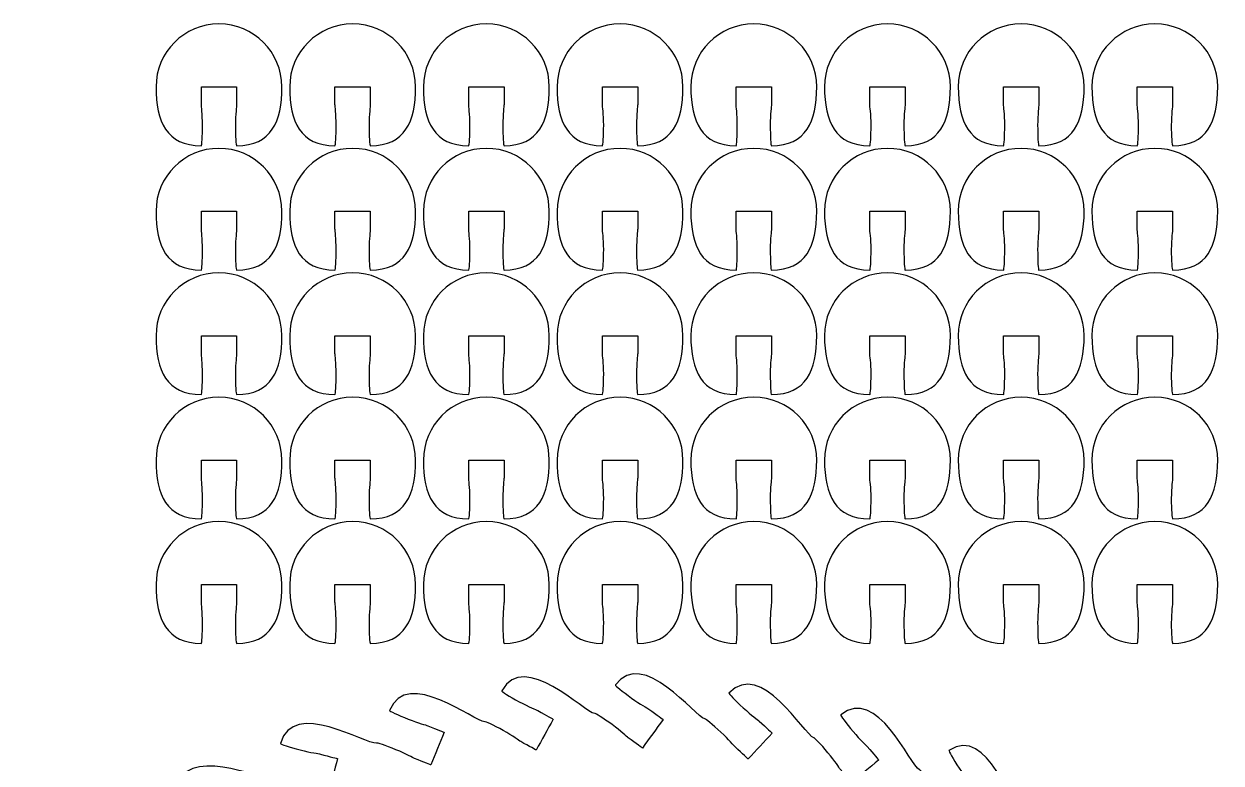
# Model space of a CAD drawing. Extents: x 0 to 500, y 0 to 390.
# Drawn here: x 188.5 to 290.2, y 255.9 to 318.7 of the extents above; entities that cross this region are included whole.
import ezdxf

# ---------------------------------------------------------------- set-up
doc = ezdxf.new("R2010")
doc.units = 0
doc.header["$MEASUREMENT"] = 0
doc.layers.add('DEFAULT', color=18, linetype='CONTINUOUS')

msp = doc.modelspace()

# ---------------------------------------------------------------- linework, layer by layer
at = {"layer": 'DEFAULT', "color": 1}
for points, knots in [([(210.42, 313.39), (210.42, 310.44), (209.52, 308.39), (206.57, 308.39), (206.51, 308.39), (206.47, 309.18), (206.47, 310.14), (206.47, 311.11), (206.57, 311.72), (206.57, 311.89), (206.57, 312.39), (206.57, 312.89), (206.57, 313.39), (205.57, 313.39), (204.57, 313.39), (203.57, 313.39), (203.57, 312.89), (203.57, 312.39), (203.57, 311.89), (203.57, 311.72), (203.67, 311.11), (203.67, 310.14), (203.67, 309.18), (203.62, 308.39), (203.57, 308.39), (200.61, 308.39), (199.72, 310.44), (199.72, 313.39), (199.72, 316.35), (202.11, 318.74), (205.07, 318.74), (208.02, 318.74), (210.42, 316.35), (210.42, 313.39)], [1, 1, 1, 1, 2, 2, 2, 3, 3, 3, 4, 4, 4, 8.25, 8.25, 8.25, 16.76, 16.76, 16.76, 21.01, 21.01, 21.01, 22.01, 22.01, 22.01, 23.01, 23.01, 23.01, 24.01, 24.01, 24.01, 25.01, 25.01, 25.01, 26.01, 26.01, 26.01, 26.01]), ([(221.78, 313.39), (221.78, 310.44), (220.89, 308.39), (217.93, 308.39), (217.88, 308.39), (217.83, 309.18), (217.83, 310.14), (217.83, 311.11), (217.93, 311.72), (217.93, 311.89), (217.93, 312.39), (217.93, 312.89), (217.93, 313.39), (216.93, 313.39), (215.93, 313.39), (214.93, 313.39), (214.93, 312.89), (214.93, 312.39), (214.93, 311.89), (214.93, 311.72), (215.03, 311.11), (215.03, 310.14), (215.03, 309.18), (214.99, 308.39), (214.93, 308.39), (211.98, 308.39), (211.08, 310.44), (211.08, 313.39), (211.08, 316.35), (213.48, 318.74), (216.44, 318.74), (219.39, 318.74), (221.78, 316.35), (221.78, 313.39)], [1, 1, 1, 1, 2, 2, 2, 3, 3, 3, 4, 4, 4, 8.25, 8.25, 8.25, 16.76, 16.76, 16.76, 21.01, 21.01, 21.01, 22.01, 22.01, 22.01, 23.01, 23.01, 23.01, 24.01, 24.01, 24.01, 25.01, 25.01, 25.01, 26.01, 26.01, 26.01, 26.01]), ([(233.15, 313.39), (233.15, 310.44), (232.25, 308.39), (229.3, 308.39), (229.24, 308.39), (229.2, 309.18), (229.2, 310.14), (229.2, 311.11), (229.3, 311.72), (229.3, 311.89), (229.3, 312.39), (229.3, 312.89), (229.3, 313.39), (228.3, 313.39), (227.3, 313.39), (226.3, 313.39), (226.3, 312.89), (226.3, 312.39), (226.3, 311.89), (226.3, 311.72), (226.4, 311.11), (226.4, 310.14), (226.4, 309.18), (226.35, 308.39), (226.3, 308.39), (223.34, 308.39), (222.45, 310.44), (222.45, 313.39), (222.45, 316.35), (224.84, 318.74), (227.8, 318.74), (230.75, 318.74), (233.15, 316.35), (233.15, 313.39)], [1, 1, 1, 1, 2, 2, 2, 3, 3, 3, 4, 4, 4, 8.25, 8.25, 8.25, 16.76, 16.76, 16.76, 21.01, 21.01, 21.01, 22.01, 22.01, 22.01, 23.01, 23.01, 23.01, 24.01, 24.01, 24.01, 25.01, 25.01, 25.01, 26.01, 26.01, 26.01, 26.01]), ([(244.51, 313.39), (244.51, 310.44), (243.62, 308.39), (240.66, 308.39), (240.61, 308.39), (240.56, 309.18), (240.56, 310.14), (240.56, 311.11), (240.66, 311.72), (240.66, 311.89), (240.66, 312.39), (240.66, 312.89), (240.66, 313.39), (239.66, 313.39), (238.66, 313.39), (237.66, 313.39), (237.66, 312.89), (237.66, 312.39), (237.66, 311.89), (237.66, 311.72), (237.77, 311.11), (237.77, 310.14), (237.77, 309.18), (237.72, 308.39), (237.66, 308.39), (234.71, 308.39), (233.81, 310.44), (233.81, 313.39), (233.81, 316.35), (236.21, 318.74), (239.17, 318.74), (242.12, 318.74), (244.51, 316.35), (244.51, 313.39)], [1, 1, 1, 1, 2, 2, 2, 3, 3, 3, 4, 4, 4, 8.25, 8.25, 8.25, 16.76, 16.76, 16.76, 21.01, 21.01, 21.01, 22.01, 22.01, 22.01, 23.01, 23.01, 23.01, 24.01, 24.01, 24.01, 25.01, 25.01, 25.01, 26.01, 26.01, 26.01, 26.01]), ([(255.88, 313.39), (255.88, 310.44), (254.98, 308.39), (252.03, 308.39), (251.97, 308.39), (251.93, 309.18), (251.93, 310.14), (251.93, 311.11), (252.03, 311.72), (252.03, 311.89), (252.03, 312.39), (252.03, 312.89), (252.03, 313.39), (251.03, 313.39), (250.03, 313.39), (249.03, 313.39), (249.03, 312.89), (249.03, 312.39), (249.03, 311.89), (249.03, 311.72), (249.13, 311.11), (249.13, 310.14), (249.13, 309.18), (249.08, 308.39), (249.03, 308.39), (246.08, 308.39), (245.18, 310.44), (245.18, 313.39), (245.18, 316.35), (247.57, 318.74), (250.53, 318.74), (253.48, 318.74), (255.88, 316.35), (255.88, 313.39)], [1, 1, 1, 1, 2, 2, 2, 3, 3, 3, 4, 4, 4, 8.25, 8.25, 8.25, 16.76, 16.76, 16.76, 21.01, 21.01, 21.01, 22.01, 22.01, 22.01, 23.01, 23.01, 23.01, 24.01, 24.01, 24.01, 25.01, 25.01, 25.01, 26.01, 26.01, 26.01, 26.01]), ([(267.24, 313.39), (267.24, 310.44), (266.35, 308.39), (263.4, 308.39), (263.34, 308.39), (263.29, 309.18), (263.29, 310.14), (263.29, 311.11), (263.4, 311.72), (263.4, 311.89), (263.4, 312.39), (263.4, 312.89), (263.4, 313.39), (262.39, 313.39), (261.39, 313.39), (260.39, 313.39), (260.39, 312.89), (260.39, 312.39), (260.39, 311.89), (260.39, 311.72), (260.5, 311.11), (260.5, 310.14), (260.5, 309.18), (260.45, 308.39), (260.39, 308.39), (257.44, 308.39), (256.54, 310.44), (256.54, 313.39), (256.54, 316.35), (258.94, 318.74), (261.9, 318.74), (264.85, 318.74), (267.24, 316.35), (267.24, 313.39)], [1, 1, 1, 1, 2, 2, 2, 3, 3, 3, 4, 4, 4, 8.25, 8.25, 8.25, 16.76, 16.76, 16.76, 21.01, 21.01, 21.01, 22.01, 22.01, 22.01, 23.01, 23.01, 23.01, 24.01, 24.01, 24.01, 25.01, 25.01, 25.01, 26.01, 26.01, 26.01, 26.01]), ([(278.61, 313.39), (278.61, 310.44), (277.71, 308.39), (274.76, 308.39), (274.7, 308.39), (274.66, 309.18), (274.66, 310.14), (274.66, 311.11), (274.76, 311.72), (274.76, 311.89), (274.76, 312.39), (274.76, 312.89), (274.76, 313.39), (273.76, 313.39), (272.76, 313.39), (271.76, 313.39), (271.76, 312.89), (271.76, 312.39), (271.76, 311.89), (271.76, 311.72), (271.86, 311.11), (271.86, 310.14), (271.86, 309.18), (271.81, 308.39), (271.76, 308.39), (268.81, 308.39), (267.91, 310.44), (267.91, 313.39), (267.91, 316.35), (270.3, 318.74), (273.26, 318.74), (276.21, 318.74), (278.61, 316.35), (278.61, 313.39)], [1, 1, 1, 1, 2, 2, 2, 3, 3, 3, 4, 4, 4, 8.25, 8.25, 8.25, 16.76, 16.76, 16.76, 21.01, 21.01, 21.01, 22.01, 22.01, 22.01, 23.01, 23.01, 23.01, 24.01, 24.01, 24.01, 25.01, 25.01, 25.01, 26.01, 26.01, 26.01, 26.01]), ([(289.97, 313.39), (289.97, 310.44), (289.08, 308.39), (286.13, 308.39), (286.07, 308.39), (286.02, 309.18), (286.02, 310.14), (286.02, 311.11), (286.13, 311.72), (286.13, 311.89), (286.13, 312.39), (286.13, 312.89), (286.13, 313.39), (285.12, 313.39), (284.12, 313.39), (283.12, 313.39), (283.12, 312.89), (283.12, 312.39), (283.12, 311.89), (283.12, 311.72), (283.23, 311.11), (283.23, 310.14), (283.23, 309.18), (283.18, 308.39), (283.12, 308.39), (280.17, 308.39), (279.27, 310.44), (279.27, 313.39), (279.27, 316.35), (281.67, 318.74), (284.63, 318.74), (287.58, 318.74), (289.97, 316.35), (289.97, 313.39)], [1, 1, 1, 1, 2, 2, 2, 3, 3, 3, 4, 4, 4, 8.25, 8.25, 8.25, 16.76, 16.76, 16.76, 21.01, 21.01, 21.01, 22.01, 22.01, 22.01, 23.01, 23.01, 23.01, 24.01, 24.01, 24.01, 25.01, 25.01, 25.01, 26.01, 26.01, 26.01, 26.01]), ([(210.42, 302.81), (210.42, 299.86), (209.52, 297.81), (206.57, 297.81), (206.51, 297.81), (206.47, 298.6), (206.47, 299.56), (206.47, 300.53), (206.57, 301.14), (206.57, 301.31), (206.57, 301.81), (206.57, 302.31), (206.57, 302.81), (205.57, 302.81), (204.57, 302.81), (203.57, 302.81), (203.57, 302.31), (203.57, 301.81), (203.57, 301.31), (203.57, 301.14), (203.67, 300.53), (203.67, 299.56), (203.67, 298.6), (203.62, 297.81), (203.57, 297.81), (200.61, 297.81), (199.72, 299.86), (199.72, 302.81), (199.72, 305.77), (202.11, 308.16), (205.07, 308.16), (208.02, 308.16), (210.42, 305.77), (210.42, 302.81)], [1, 1, 1, 1, 2, 2, 2, 3, 3, 3, 4, 4, 4, 8.25, 8.25, 8.25, 16.76, 16.76, 16.76, 21.01, 21.01, 21.01, 22.01, 22.01, 22.01, 23.01, 23.01, 23.01, 24.01, 24.01, 24.01, 25.01, 25.01, 25.01, 26.01, 26.01, 26.01, 26.01]), ([(221.78, 302.81), (221.78, 299.86), (220.89, 297.81), (217.93, 297.81), (217.88, 297.81), (217.83, 298.6), (217.83, 299.56), (217.83, 300.53), (217.93, 301.14), (217.93, 301.31), (217.93, 301.81), (217.93, 302.31), (217.93, 302.81), (216.93, 302.81), (215.93, 302.81), (214.93, 302.81), (214.93, 302.31), (214.93, 301.81), (214.93, 301.31), (214.93, 301.14), (215.03, 300.53), (215.03, 299.56), (215.03, 298.6), (214.99, 297.81), (214.93, 297.81), (211.98, 297.81), (211.08, 299.86), (211.08, 302.81), (211.08, 305.77), (213.48, 308.16), (216.44, 308.16), (219.39, 308.16), (221.78, 305.77), (221.78, 302.81)], [1, 1, 1, 1, 2, 2, 2, 3, 3, 3, 4, 4, 4, 8.25, 8.25, 8.25, 16.76, 16.76, 16.76, 21.01, 21.01, 21.01, 22.01, 22.01, 22.01, 23.01, 23.01, 23.01, 24.01, 24.01, 24.01, 25.01, 25.01, 25.01, 26.01, 26.01, 26.01, 26.01]), ([(233.15, 302.81), (233.15, 299.86), (232.25, 297.81), (229.3, 297.81), (229.24, 297.81), (229.2, 298.6), (229.2, 299.56), (229.2, 300.53), (229.3, 301.14), (229.3, 301.31), (229.3, 301.81), (229.3, 302.31), (229.3, 302.81), (228.3, 302.81), (227.3, 302.81), (226.3, 302.81), (226.3, 302.31), (226.3, 301.81), (226.3, 301.31), (226.3, 301.14), (226.4, 300.53), (226.4, 299.56), (226.4, 298.6), (226.35, 297.81), (226.3, 297.81), (223.34, 297.81), (222.45, 299.86), (222.45, 302.81), (222.45, 305.77), (224.84, 308.16), (227.8, 308.16), (230.75, 308.16), (233.15, 305.77), (233.15, 302.81)], [1, 1, 1, 1, 2, 2, 2, 3, 3, 3, 4, 4, 4, 8.25, 8.25, 8.25, 16.76, 16.76, 16.76, 21.01, 21.01, 21.01, 22.01, 22.01, 22.01, 23.01, 23.01, 23.01, 24.01, 24.01, 24.01, 25.01, 25.01, 25.01, 26.01, 26.01, 26.01, 26.01]), ([(244.51, 302.81), (244.51, 299.86), (243.62, 297.81), (240.66, 297.81), (240.61, 297.81), (240.56, 298.6), (240.56, 299.56), (240.56, 300.53), (240.66, 301.14), (240.66, 301.31), (240.66, 301.81), (240.66, 302.31), (240.66, 302.81), (239.66, 302.81), (238.66, 302.81), (237.66, 302.81), (237.66, 302.31), (237.66, 301.81), (237.66, 301.31), (237.66, 301.14), (237.77, 300.53), (237.77, 299.56), (237.77, 298.6), (237.72, 297.81), (237.66, 297.81), (234.71, 297.81), (233.81, 299.86), (233.81, 302.81), (233.81, 305.77), (236.21, 308.16), (239.17, 308.16), (242.12, 308.16), (244.51, 305.77), (244.51, 302.81)], [1, 1, 1, 1, 2, 2, 2, 3, 3, 3, 4, 4, 4, 8.25, 8.25, 8.25, 16.76, 16.76, 16.76, 21.01, 21.01, 21.01, 22.01, 22.01, 22.01, 23.01, 23.01, 23.01, 24.01, 24.01, 24.01, 25.01, 25.01, 25.01, 26.01, 26.01, 26.01, 26.01]), ([(255.88, 302.81), (255.88, 299.86), (254.98, 297.81), (252.03, 297.81), (251.97, 297.81), (251.93, 298.6), (251.93, 299.56), (251.93, 300.53), (252.03, 301.14), (252.03, 301.31), (252.03, 301.81), (252.03, 302.31), (252.03, 302.81), (251.03, 302.81), (250.03, 302.81), (249.03, 302.81), (249.03, 302.31), (249.03, 301.81), (249.03, 301.31), (249.03, 301.14), (249.13, 300.53), (249.13, 299.56), (249.13, 298.6), (249.08, 297.81), (249.03, 297.81), (246.08, 297.81), (245.18, 299.86), (245.18, 302.81), (245.18, 305.77), (247.57, 308.16), (250.53, 308.16), (253.48, 308.16), (255.88, 305.77), (255.88, 302.81)], [1, 1, 1, 1, 2, 2, 2, 3, 3, 3, 4, 4, 4, 8.25, 8.25, 8.25, 16.76, 16.76, 16.76, 21.01, 21.01, 21.01, 22.01, 22.01, 22.01, 23.01, 23.01, 23.01, 24.01, 24.01, 24.01, 25.01, 25.01, 25.01, 26.01, 26.01, 26.01, 26.01]), ([(267.24, 302.81), (267.24, 299.86), (266.35, 297.81), (263.4, 297.81), (263.34, 297.81), (263.29, 298.6), (263.29, 299.56), (263.29, 300.53), (263.4, 301.14), (263.4, 301.31), (263.4, 301.81), (263.4, 302.31), (263.4, 302.81), (262.39, 302.81), (261.39, 302.81), (260.39, 302.81), (260.39, 302.31), (260.39, 301.81), (260.39, 301.31), (260.39, 301.14), (260.5, 300.53), (260.5, 299.56), (260.5, 298.6), (260.45, 297.81), (260.39, 297.81), (257.44, 297.81), (256.54, 299.86), (256.54, 302.81), (256.54, 305.77), (258.94, 308.16), (261.9, 308.16), (264.85, 308.16), (267.24, 305.77), (267.24, 302.81)], [1, 1, 1, 1, 2, 2, 2, 3, 3, 3, 4, 4, 4, 8.25, 8.25, 8.25, 16.76, 16.76, 16.76, 21.01, 21.01, 21.01, 22.01, 22.01, 22.01, 23.01, 23.01, 23.01, 24.01, 24.01, 24.01, 25.01, 25.01, 25.01, 26.01, 26.01, 26.01, 26.01]), ([(278.61, 302.81), (278.61, 299.86), (277.71, 297.81), (274.76, 297.81), (274.7, 297.81), (274.66, 298.6), (274.66, 299.56), (274.66, 300.53), (274.76, 301.14), (274.76, 301.31), (274.76, 301.81), (274.76, 302.31), (274.76, 302.81), (273.76, 302.81), (272.76, 302.81), (271.76, 302.81), (271.76, 302.31), (271.76, 301.81), (271.76, 301.31), (271.76, 301.14), (271.86, 300.53), (271.86, 299.56), (271.86, 298.6), (271.81, 297.81), (271.76, 297.81), (268.81, 297.81), (267.91, 299.86), (267.91, 302.81), (267.91, 305.77), (270.3, 308.16), (273.26, 308.16), (276.21, 308.16), (278.61, 305.77), (278.61, 302.81)], [1, 1, 1, 1, 2, 2, 2, 3, 3, 3, 4, 4, 4, 8.25, 8.25, 8.25, 16.76, 16.76, 16.76, 21.01, 21.01, 21.01, 22.01, 22.01, 22.01, 23.01, 23.01, 23.01, 24.01, 24.01, 24.01, 25.01, 25.01, 25.01, 26.01, 26.01, 26.01, 26.01]), ([(289.97, 302.81), (289.97, 299.86), (289.08, 297.81), (286.13, 297.81), (286.07, 297.81), (286.02, 298.6), (286.02, 299.56), (286.02, 300.53), (286.13, 301.14), (286.13, 301.31), (286.13, 301.81), (286.13, 302.31), (286.13, 302.81), (285.12, 302.81), (284.12, 302.81), (283.12, 302.81), (283.12, 302.31), (283.12, 301.81), (283.12, 301.31), (283.12, 301.14), (283.23, 300.53), (283.23, 299.56), (283.23, 298.6), (283.18, 297.81), (283.12, 297.81), (280.17, 297.81), (279.27, 299.86), (279.27, 302.81), (279.27, 305.77), (281.67, 308.16), (284.63, 308.16), (287.58, 308.16), (289.97, 305.77), (289.97, 302.81)], [1, 1, 1, 1, 2, 2, 2, 3, 3, 3, 4, 4, 4, 8.25, 8.25, 8.25, 16.76, 16.76, 16.76, 21.01, 21.01, 21.01, 22.01, 22.01, 22.01, 23.01, 23.01, 23.01, 24.01, 24.01, 24.01, 25.01, 25.01, 25.01, 26.01, 26.01, 26.01, 26.01]), ([(210.42, 292.23), (210.42, 289.28), (209.52, 287.23), (206.57, 287.23), (206.51, 287.23), (206.47, 288.02), (206.47, 288.98), (206.47, 289.95), (206.57, 290.56), (206.57, 290.73), (206.57, 291.23), (206.57, 291.73), (206.57, 292.23), (205.57, 292.23), (204.57, 292.23), (203.57, 292.23), (203.57, 291.73), (203.57, 291.23), (203.57, 290.73), (203.57, 290.56), (203.67, 289.95), (203.67, 288.98), (203.67, 288.02), (203.62, 287.23), (203.57, 287.23), (200.61, 287.23), (199.72, 289.28), (199.72, 292.23), (199.72, 295.19), (202.11, 297.58), (205.07, 297.58), (208.02, 297.58), (210.42, 295.19), (210.42, 292.23)], [1, 1, 1, 1, 2, 2, 2, 3, 3, 3, 4, 4, 4, 8.25, 8.25, 8.25, 16.76, 16.76, 16.76, 21.01, 21.01, 21.01, 22.01, 22.01, 22.01, 23.01, 23.01, 23.01, 24.01, 24.01, 24.01, 25.01, 25.01, 25.01, 26.01, 26.01, 26.01, 26.01]), ([(221.78, 292.23), (221.78, 289.28), (220.89, 287.23), (217.93, 287.23), (217.88, 287.23), (217.83, 288.02), (217.83, 288.98), (217.83, 289.95), (217.93, 290.56), (217.93, 290.73), (217.93, 291.23), (217.93, 291.73), (217.93, 292.23), (216.93, 292.23), (215.93, 292.23), (214.93, 292.23), (214.93, 291.73), (214.93, 291.23), (214.93, 290.73), (214.93, 290.56), (215.03, 289.95), (215.03, 288.98), (215.03, 288.02), (214.99, 287.23), (214.93, 287.23), (211.98, 287.23), (211.08, 289.28), (211.08, 292.23), (211.08, 295.19), (213.48, 297.58), (216.44, 297.58), (219.39, 297.58), (221.78, 295.19), (221.78, 292.23)], [1, 1, 1, 1, 2, 2, 2, 3, 3, 3, 4, 4, 4, 8.25, 8.25, 8.25, 16.76, 16.76, 16.76, 21.01, 21.01, 21.01, 22.01, 22.01, 22.01, 23.01, 23.01, 23.01, 24.01, 24.01, 24.01, 25.01, 25.01, 25.01, 26.01, 26.01, 26.01, 26.01]), ([(233.15, 292.23), (233.15, 289.28), (232.25, 287.23), (229.3, 287.23), (229.24, 287.23), (229.2, 288.02), (229.2, 288.98), (229.2, 289.95), (229.3, 290.56), (229.3, 290.73), (229.3, 291.23), (229.3, 291.73), (229.3, 292.23), (228.3, 292.23), (227.3, 292.23), (226.3, 292.23), (226.3, 291.73), (226.3, 291.23), (226.3, 290.73), (226.3, 290.56), (226.4, 289.95), (226.4, 288.98), (226.4, 288.02), (226.35, 287.23), (226.3, 287.23), (223.34, 287.23), (222.45, 289.28), (222.45, 292.23), (222.45, 295.19), (224.84, 297.58), (227.8, 297.58), (230.75, 297.58), (233.15, 295.19), (233.15, 292.23)], [1, 1, 1, 1, 2, 2, 2, 3, 3, 3, 4, 4, 4, 8.25, 8.25, 8.25, 16.76, 16.76, 16.76, 21.01, 21.01, 21.01, 22.01, 22.01, 22.01, 23.01, 23.01, 23.01, 24.01, 24.01, 24.01, 25.01, 25.01, 25.01, 26.01, 26.01, 26.01, 26.01]), ([(244.51, 292.23), (244.51, 289.28), (243.62, 287.23), (240.66, 287.23), (240.61, 287.23), (240.56, 288.02), (240.56, 288.98), (240.56, 289.95), (240.66, 290.56), (240.66, 290.73), (240.66, 291.23), (240.66, 291.73), (240.66, 292.23), (239.66, 292.23), (238.66, 292.23), (237.66, 292.23), (237.66, 291.73), (237.66, 291.23), (237.66, 290.73), (237.66, 290.56), (237.77, 289.95), (237.77, 288.98), (237.77, 288.02), (237.72, 287.23), (237.66, 287.23), (234.71, 287.23), (233.81, 289.28), (233.81, 292.23), (233.81, 295.19), (236.21, 297.58), (239.17, 297.58), (242.12, 297.58), (244.51, 295.19), (244.51, 292.23)], [1, 1, 1, 1, 2, 2, 2, 3, 3, 3, 4, 4, 4, 8.25, 8.25, 8.25, 16.76, 16.76, 16.76, 21.01, 21.01, 21.01, 22.01, 22.01, 22.01, 23.01, 23.01, 23.01, 24.01, 24.01, 24.01, 25.01, 25.01, 25.01, 26.01, 26.01, 26.01, 26.01]), ([(255.88, 292.23), (255.88, 289.28), (254.98, 287.23), (252.03, 287.23), (251.97, 287.23), (251.93, 288.02), (251.93, 288.98), (251.93, 289.95), (252.03, 290.56), (252.03, 290.73), (252.03, 291.23), (252.03, 291.73), (252.03, 292.23), (251.03, 292.23), (250.03, 292.23), (249.03, 292.23), (249.03, 291.73), (249.03, 291.23), (249.03, 290.73), (249.03, 290.56), (249.13, 289.95), (249.13, 288.98), (249.13, 288.02), (249.08, 287.23), (249.03, 287.23), (246.08, 287.23), (245.18, 289.28), (245.18, 292.23), (245.18, 295.19), (247.57, 297.58), (250.53, 297.58), (253.48, 297.58), (255.88, 295.19), (255.88, 292.23)], [1, 1, 1, 1, 2, 2, 2, 3, 3, 3, 4, 4, 4, 8.25, 8.25, 8.25, 16.76, 16.76, 16.76, 21.01, 21.01, 21.01, 22.01, 22.01, 22.01, 23.01, 23.01, 23.01, 24.01, 24.01, 24.01, 25.01, 25.01, 25.01, 26.01, 26.01, 26.01, 26.01]), ([(267.24, 292.23), (267.24, 289.28), (266.35, 287.23), (263.4, 287.23), (263.34, 287.23), (263.29, 288.02), (263.29, 288.98), (263.29, 289.95), (263.4, 290.56), (263.4, 290.73), (263.4, 291.23), (263.4, 291.73), (263.4, 292.23), (262.39, 292.23), (261.39, 292.23), (260.39, 292.23), (260.39, 291.73), (260.39, 291.23), (260.39, 290.73), (260.39, 290.56), (260.5, 289.95), (260.5, 288.98), (260.5, 288.02), (260.45, 287.23), (260.39, 287.23), (257.44, 287.23), (256.54, 289.28), (256.54, 292.23), (256.54, 295.19), (258.94, 297.58), (261.9, 297.58), (264.85, 297.58), (267.24, 295.19), (267.24, 292.23)], [1, 1, 1, 1, 2, 2, 2, 3, 3, 3, 4, 4, 4, 8.25, 8.25, 8.25, 16.76, 16.76, 16.76, 21.01, 21.01, 21.01, 22.01, 22.01, 22.01, 23.01, 23.01, 23.01, 24.01, 24.01, 24.01, 25.01, 25.01, 25.01, 26.01, 26.01, 26.01, 26.01]), ([(278.61, 292.23), (278.61, 289.28), (277.71, 287.23), (274.76, 287.23), (274.7, 287.23), (274.66, 288.02), (274.66, 288.98), (274.66, 289.95), (274.76, 290.56), (274.76, 290.73), (274.76, 291.23), (274.76, 291.73), (274.76, 292.23), (273.76, 292.23), (272.76, 292.23), (271.76, 292.23), (271.76, 291.73), (271.76, 291.23), (271.76, 290.73), (271.76, 290.56), (271.86, 289.95), (271.86, 288.98), (271.86, 288.02), (271.81, 287.23), (271.76, 287.23), (268.81, 287.23), (267.91, 289.28), (267.91, 292.23), (267.91, 295.19), (270.3, 297.58), (273.26, 297.58), (276.21, 297.58), (278.61, 295.19), (278.61, 292.23)], [1, 1, 1, 1, 2, 2, 2, 3, 3, 3, 4, 4, 4, 8.25, 8.25, 8.25, 16.76, 16.76, 16.76, 21.01, 21.01, 21.01, 22.01, 22.01, 22.01, 23.01, 23.01, 23.01, 24.01, 24.01, 24.01, 25.01, 25.01, 25.01, 26.01, 26.01, 26.01, 26.01]), ([(289.97, 292.23), (289.97, 289.28), (289.08, 287.23), (286.13, 287.23), (286.07, 287.23), (286.02, 288.02), (286.02, 288.98), (286.02, 289.95), (286.13, 290.56), (286.13, 290.73), (286.13, 291.23), (286.13, 291.73), (286.13, 292.23), (285.12, 292.23), (284.12, 292.23), (283.12, 292.23), (283.12, 291.73), (283.12, 291.23), (283.12, 290.73), (283.12, 290.56), (283.23, 289.95), (283.23, 288.98), (283.23, 288.02), (283.18, 287.23), (283.12, 287.23), (280.17, 287.23), (279.27, 289.28), (279.27, 292.23), (279.27, 295.19), (281.67, 297.58), (284.63, 297.58), (287.58, 297.58), (289.97, 295.19), (289.97, 292.23)], [1, 1, 1, 1, 2, 2, 2, 3, 3, 3, 4, 4, 4, 8.25, 8.25, 8.25, 16.76, 16.76, 16.76, 21.01, 21.01, 21.01, 22.01, 22.01, 22.01, 23.01, 23.01, 23.01, 24.01, 24.01, 24.01, 25.01, 25.01, 25.01, 26.01, 26.01, 26.01, 26.01]), ([(210.42, 281.65), (210.42, 278.7), (209.52, 276.65), (206.57, 276.65), (206.51, 276.65), (206.47, 277.43), (206.47, 278.4), (206.47, 279.37), (206.57, 279.98), (206.57, 280.15), (206.57, 280.65), (206.57, 281.15), (206.57, 281.65), (205.57, 281.65), (204.57, 281.65), (203.57, 281.65), (203.57, 281.15), (203.57, 280.65), (203.57, 280.15), (203.57, 279.98), (203.67, 279.37), (203.67, 278.4), (203.67, 277.43), (203.62, 276.65), (203.57, 276.65), (200.61, 276.65), (199.72, 278.7), (199.72, 281.65), (199.72, 284.61), (202.11, 287), (205.07, 287), (208.02, 287), (210.42, 284.61), (210.42, 281.65)], [1, 1, 1, 1, 2, 2, 2, 3, 3, 3, 4, 4, 4, 8.25, 8.25, 8.25, 16.76, 16.76, 16.76, 21.01, 21.01, 21.01, 22.01, 22.01, 22.01, 23.01, 23.01, 23.01, 24.01, 24.01, 24.01, 25.01, 25.01, 25.01, 26.01, 26.01, 26.01, 26.01]), ([(221.78, 281.65), (221.78, 278.7), (220.89, 276.65), (217.93, 276.65), (217.88, 276.65), (217.83, 277.43), (217.83, 278.4), (217.83, 279.37), (217.93, 279.98), (217.93, 280.15), (217.93, 280.65), (217.93, 281.15), (217.93, 281.65), (216.93, 281.65), (215.93, 281.65), (214.93, 281.65), (214.93, 281.15), (214.93, 280.65), (214.93, 280.15), (214.93, 279.98), (215.03, 279.37), (215.03, 278.4), (215.03, 277.43), (214.99, 276.65), (214.93, 276.65), (211.98, 276.65), (211.08, 278.7), (211.08, 281.65), (211.08, 284.61), (213.48, 287), (216.44, 287), (219.39, 287), (221.78, 284.61), (221.78, 281.65)], [1, 1, 1, 1, 2, 2, 2, 3, 3, 3, 4, 4, 4, 8.25, 8.25, 8.25, 16.76, 16.76, 16.76, 21.01, 21.01, 21.01, 22.01, 22.01, 22.01, 23.01, 23.01, 23.01, 24.01, 24.01, 24.01, 25.01, 25.01, 25.01, 26.01, 26.01, 26.01, 26.01]), ([(233.15, 281.65), (233.15, 278.7), (232.25, 276.65), (229.3, 276.65), (229.24, 276.65), (229.2, 277.43), (229.2, 278.4), (229.2, 279.37), (229.3, 279.98), (229.3, 280.15), (229.3, 280.65), (229.3, 281.15), (229.3, 281.65), (228.3, 281.65), (227.3, 281.65), (226.3, 281.65), (226.3, 281.15), (226.3, 280.65), (226.3, 280.15), (226.3, 279.98), (226.4, 279.37), (226.4, 278.4), (226.4, 277.43), (226.35, 276.65), (226.3, 276.65), (223.34, 276.65), (222.45, 278.7), (222.45, 281.65), (222.45, 284.61), (224.84, 287), (227.8, 287), (230.75, 287), (233.15, 284.61), (233.15, 281.65)], [1, 1, 1, 1, 2, 2, 2, 3, 3, 3, 4, 4, 4, 8.25, 8.25, 8.25, 16.76, 16.76, 16.76, 21.01, 21.01, 21.01, 22.01, 22.01, 22.01, 23.01, 23.01, 23.01, 24.01, 24.01, 24.01, 25.01, 25.01, 25.01, 26.01, 26.01, 26.01, 26.01]), ([(244.51, 281.65), (244.51, 278.7), (243.62, 276.65), (240.66, 276.65), (240.61, 276.65), (240.56, 277.43), (240.56, 278.4), (240.56, 279.37), (240.66, 279.98), (240.66, 280.15), (240.66, 280.65), (240.66, 281.15), (240.66, 281.65), (239.66, 281.65), (238.66, 281.65), (237.66, 281.65), (237.66, 281.15), (237.66, 280.65), (237.66, 280.15), (237.66, 279.98), (237.77, 279.37), (237.77, 278.4), (237.77, 277.43), (237.72, 276.65), (237.66, 276.65), (234.71, 276.65), (233.81, 278.7), (233.81, 281.65), (233.81, 284.61), (236.21, 287), (239.17, 287), (242.12, 287), (244.51, 284.61), (244.51, 281.65)], [1, 1, 1, 1, 2, 2, 2, 3, 3, 3, 4, 4, 4, 8.25, 8.25, 8.25, 16.76, 16.76, 16.76, 21.01, 21.01, 21.01, 22.01, 22.01, 22.01, 23.01, 23.01, 23.01, 24.01, 24.01, 24.01, 25.01, 25.01, 25.01, 26.01, 26.01, 26.01, 26.01]), ([(255.88, 281.65), (255.88, 278.7), (254.98, 276.65), (252.03, 276.65), (251.97, 276.65), (251.93, 277.43), (251.93, 278.4), (251.93, 279.37), (252.03, 279.98), (252.03, 280.15), (252.03, 280.65), (252.03, 281.15), (252.03, 281.65), (251.03, 281.65), (250.03, 281.65), (249.03, 281.65), (249.03, 281.15), (249.03, 280.65), (249.03, 280.15), (249.03, 279.98), (249.13, 279.37), (249.13, 278.4), (249.13, 277.43), (249.08, 276.65), (249.03, 276.65), (246.08, 276.65), (245.18, 278.7), (245.18, 281.65), (245.18, 284.61), (247.57, 287), (250.53, 287), (253.48, 287), (255.88, 284.61), (255.88, 281.65)], [1, 1, 1, 1, 2, 2, 2, 3, 3, 3, 4, 4, 4, 8.25, 8.25, 8.25, 16.76, 16.76, 16.76, 21.01, 21.01, 21.01, 22.01, 22.01, 22.01, 23.01, 23.01, 23.01, 24.01, 24.01, 24.01, 25.01, 25.01, 25.01, 26.01, 26.01, 26.01, 26.01]), ([(267.24, 281.65), (267.24, 278.7), (266.35, 276.65), (263.4, 276.65), (263.34, 276.65), (263.29, 277.43), (263.29, 278.4), (263.29, 279.37), (263.4, 279.98), (263.4, 280.15), (263.4, 280.65), (263.4, 281.15), (263.4, 281.65), (262.39, 281.65), (261.39, 281.65), (260.39, 281.65), (260.39, 281.15), (260.39, 280.65), (260.39, 280.15), (260.39, 279.98), (260.5, 279.37), (260.5, 278.4), (260.5, 277.43), (260.45, 276.65), (260.39, 276.65), (257.44, 276.65), (256.54, 278.7), (256.54, 281.65), (256.54, 284.61), (258.94, 287), (261.9, 287), (264.85, 287), (267.24, 284.61), (267.24, 281.65)], [1, 1, 1, 1, 2, 2, 2, 3, 3, 3, 4, 4, 4, 8.25, 8.25, 8.25, 16.76, 16.76, 16.76, 21.01, 21.01, 21.01, 22.01, 22.01, 22.01, 23.01, 23.01, 23.01, 24.01, 24.01, 24.01, 25.01, 25.01, 25.01, 26.01, 26.01, 26.01, 26.01]), ([(278.61, 281.65), (278.61, 278.7), (277.71, 276.65), (274.76, 276.65), (274.7, 276.65), (274.66, 277.43), (274.66, 278.4), (274.66, 279.37), (274.76, 279.98), (274.76, 280.15), (274.76, 280.65), (274.76, 281.15), (274.76, 281.65), (273.76, 281.65), (272.76, 281.65), (271.76, 281.65), (271.76, 281.15), (271.76, 280.65), (271.76, 280.15), (271.76, 279.98), (271.86, 279.37), (271.86, 278.4), (271.86, 277.43), (271.81, 276.65), (271.76, 276.65), (268.81, 276.65), (267.91, 278.7), (267.91, 281.65), (267.91, 284.61), (270.3, 287), (273.26, 287), (276.21, 287), (278.61, 284.61), (278.61, 281.65)], [1, 1, 1, 1, 2, 2, 2, 3, 3, 3, 4, 4, 4, 8.25, 8.25, 8.25, 16.76, 16.76, 16.76, 21.01, 21.01, 21.01, 22.01, 22.01, 22.01, 23.01, 23.01, 23.01, 24.01, 24.01, 24.01, 25.01, 25.01, 25.01, 26.01, 26.01, 26.01, 26.01]), ([(289.97, 281.65), (289.97, 278.7), (289.08, 276.65), (286.13, 276.65), (286.07, 276.65), (286.02, 277.43), (286.02, 278.4), (286.02, 279.37), (286.13, 279.98), (286.13, 280.15), (286.13, 280.65), (286.13, 281.15), (286.13, 281.65), (285.12, 281.65), (284.12, 281.65), (283.12, 281.65), (283.12, 281.15), (283.12, 280.65), (283.12, 280.15), (283.12, 279.98), (283.23, 279.37), (283.23, 278.4), (283.23, 277.43), (283.18, 276.65), (283.12, 276.65), (280.17, 276.65), (279.27, 278.7), (279.27, 281.65), (279.27, 284.61), (281.67, 287), (284.63, 287), (287.58, 287), (289.97, 284.61), (289.97, 281.65)], [1, 1, 1, 1, 2, 2, 2, 3, 3, 3, 4, 4, 4, 8.25, 8.25, 8.25, 16.76, 16.76, 16.76, 21.01, 21.01, 21.01, 22.01, 22.01, 22.01, 23.01, 23.01, 23.01, 24.01, 24.01, 24.01, 25.01, 25.01, 25.01, 26.01, 26.01, 26.01, 26.01]), ([(210.42, 271.07), (210.42, 268.12), (209.52, 266.07), (206.57, 266.07), (206.51, 266.07), (206.47, 266.85), (206.47, 267.82), (206.47, 268.79), (206.57, 269.4), (206.57, 269.57), (206.57, 270.07), (206.57, 270.57), (206.57, 271.07), (205.57, 271.07), (204.57, 271.07), (203.57, 271.07), (203.57, 270.57), (203.57, 270.07), (203.57, 269.57), (203.57, 269.4), (203.67, 268.79), (203.67, 267.82), (203.67, 266.85), (203.62, 266.07), (203.57, 266.07), (200.61, 266.07), (199.72, 268.12), (199.72, 271.07), (199.72, 274.03), (202.11, 276.42), (205.07, 276.42), (208.02, 276.42), (210.42, 274.03), (210.42, 271.07)], [1, 1, 1, 1, 2, 2, 2, 3, 3, 3, 4, 4, 4, 8.25, 8.25, 8.25, 16.76, 16.76, 16.76, 21.01, 21.01, 21.01, 22.01, 22.01, 22.01, 23.01, 23.01, 23.01, 24.01, 24.01, 24.01, 25.01, 25.01, 25.01, 26.01, 26.01, 26.01, 26.01]), ([(221.78, 271.07), (221.78, 268.12), (220.89, 266.07), (217.93, 266.07), (217.88, 266.07), (217.83, 266.85), (217.83, 267.82), (217.83, 268.79), (217.93, 269.4), (217.93, 269.57), (217.93, 270.07), (217.93, 270.57), (217.93, 271.07), (216.93, 271.07), (215.93, 271.07), (214.93, 271.07), (214.93, 270.57), (214.93, 270.07), (214.93, 269.57), (214.93, 269.4), (215.03, 268.79), (215.03, 267.82), (215.03, 266.85), (214.99, 266.07), (214.93, 266.07), (211.98, 266.07), (211.08, 268.12), (211.08, 271.07), (211.08, 274.03), (213.48, 276.42), (216.44, 276.42), (219.39, 276.42), (221.78, 274.03), (221.78, 271.07)], [1, 1, 1, 1, 2, 2, 2, 3, 3, 3, 4, 4, 4, 8.25, 8.25, 8.25, 16.76, 16.76, 16.76, 21.01, 21.01, 21.01, 22.01, 22.01, 22.01, 23.01, 23.01, 23.01, 24.01, 24.01, 24.01, 25.01, 25.01, 25.01, 26.01, 26.01, 26.01, 26.01]), ([(233.15, 271.07), (233.15, 268.12), (232.25, 266.07), (229.3, 266.07), (229.24, 266.07), (229.2, 266.85), (229.2, 267.82), (229.2, 268.79), (229.3, 269.4), (229.3, 269.57), (229.3, 270.07), (229.3, 270.57), (229.3, 271.07), (228.3, 271.07), (227.3, 271.07), (226.3, 271.07), (226.3, 270.57), (226.3, 270.07), (226.3, 269.57), (226.3, 269.4), (226.4, 268.79), (226.4, 267.82), (226.4, 266.85), (226.35, 266.07), (226.3, 266.07), (223.34, 266.07), (222.45, 268.12), (222.45, 271.07), (222.45, 274.03), (224.84, 276.42), (227.8, 276.42), (230.75, 276.42), (233.15, 274.03), (233.15, 271.07)], [1, 1, 1, 1, 2, 2, 2, 3, 3, 3, 4, 4, 4, 8.25, 8.25, 8.25, 16.76, 16.76, 16.76, 21.01, 21.01, 21.01, 22.01, 22.01, 22.01, 23.01, 23.01, 23.01, 24.01, 24.01, 24.01, 25.01, 25.01, 25.01, 26.01, 26.01, 26.01, 26.01]), ([(244.51, 271.07), (244.51, 268.12), (243.62, 266.07), (240.66, 266.07), (240.61, 266.07), (240.56, 266.85), (240.56, 267.82), (240.56, 268.79), (240.66, 269.4), (240.66, 269.57), (240.66, 270.07), (240.66, 270.57), (240.66, 271.07), (239.66, 271.07), (238.66, 271.07), (237.66, 271.07), (237.66, 270.57), (237.66, 270.07), (237.66, 269.57), (237.66, 269.4), (237.77, 268.79), (237.77, 267.82), (237.77, 266.85), (237.72, 266.07), (237.66, 266.07), (234.71, 266.07), (233.81, 268.12), (233.81, 271.07), (233.81, 274.03), (236.21, 276.42), (239.17, 276.42), (242.12, 276.42), (244.51, 274.03), (244.51, 271.07)], [1, 1, 1, 1, 2, 2, 2, 3, 3, 3, 4, 4, 4, 8.25, 8.25, 8.25, 16.76, 16.76, 16.76, 21.01, 21.01, 21.01, 22.01, 22.01, 22.01, 23.01, 23.01, 23.01, 24.01, 24.01, 24.01, 25.01, 25.01, 25.01, 26.01, 26.01, 26.01, 26.01]), ([(255.88, 271.07), (255.88, 268.12), (254.98, 266.07), (252.03, 266.07), (251.97, 266.07), (251.93, 266.85), (251.93, 267.82), (251.93, 268.79), (252.03, 269.4), (252.03, 269.57), (252.03, 270.07), (252.03, 270.57), (252.03, 271.07), (251.03, 271.07), (250.03, 271.07), (249.03, 271.07), (249.03, 270.57), (249.03, 270.07), (249.03, 269.57), (249.03, 269.4), (249.13, 268.79), (249.13, 267.82), (249.13, 266.85), (249.08, 266.07), (249.03, 266.07), (246.08, 266.07), (245.18, 268.12), (245.18, 271.07), (245.18, 274.03), (247.57, 276.42), (250.53, 276.42), (253.48, 276.42), (255.88, 274.03), (255.88, 271.07)], [1, 1, 1, 1, 2, 2, 2, 3, 3, 3, 4, 4, 4, 8.25, 8.25, 8.25, 16.76, 16.76, 16.76, 21.01, 21.01, 21.01, 22.01, 22.01, 22.01, 23.01, 23.01, 23.01, 24.01, 24.01, 24.01, 25.01, 25.01, 25.01, 26.01, 26.01, 26.01, 26.01]), ([(267.24, 271.07), (267.24, 268.12), (266.35, 266.07), (263.4, 266.07), (263.34, 266.07), (263.29, 266.85), (263.29, 267.82), (263.29, 268.79), (263.4, 269.4), (263.4, 269.57), (263.4, 270.07), (263.4, 270.57), (263.4, 271.07), (262.39, 271.07), (261.39, 271.07), (260.39, 271.07), (260.39, 270.57), (260.39, 270.07), (260.39, 269.57), (260.39, 269.4), (260.5, 268.79), (260.5, 267.82), (260.5, 266.85), (260.45, 266.07), (260.39, 266.07), (257.44, 266.07), (256.54, 268.12), (256.54, 271.07), (256.54, 274.03), (258.94, 276.42), (261.9, 276.42), (264.85, 276.42), (267.24, 274.03), (267.24, 271.07)], [1, 1, 1, 1, 2, 2, 2, 3, 3, 3, 4, 4, 4, 8.25, 8.25, 8.25, 16.76, 16.76, 16.76, 21.01, 21.01, 21.01, 22.01, 22.01, 22.01, 23.01, 23.01, 23.01, 24.01, 24.01, 24.01, 25.01, 25.01, 25.01, 26.01, 26.01, 26.01, 26.01]), ([(278.61, 271.07), (278.61, 268.12), (277.71, 266.07), (274.76, 266.07), (274.7, 266.07), (274.66, 266.85), (274.66, 267.82), (274.66, 268.79), (274.76, 269.4), (274.76, 269.57), (274.76, 270.07), (274.76, 270.57), (274.76, 271.07), (273.76, 271.07), (272.76, 271.07), (271.76, 271.07), (271.76, 270.57), (271.76, 270.07), (271.76, 269.57), (271.76, 269.4), (271.86, 268.79), (271.86, 267.82), (271.86, 266.85), (271.81, 266.07), (271.76, 266.07), (268.81, 266.07), (267.91, 268.12), (267.91, 271.07), (267.91, 274.03), (270.3, 276.42), (273.26, 276.42), (276.21, 276.42), (278.61, 274.03), (278.61, 271.07)], [1, 1, 1, 1, 2, 2, 2, 3, 3, 3, 4, 4, 4, 8.25, 8.25, 8.25, 16.76, 16.76, 16.76, 21.01, 21.01, 21.01, 22.01, 22.01, 22.01, 23.01, 23.01, 23.01, 24.01, 24.01, 24.01, 25.01, 25.01, 25.01, 26.01, 26.01, 26.01, 26.01]), ([(289.97, 271.07), (289.97, 268.12), (289.08, 266.07), (286.13, 266.07), (286.07, 266.07), (286.02, 266.85), (286.02, 267.82), (286.02, 268.79), (286.13, 269.4), (286.13, 269.57), (286.13, 270.07), (286.13, 270.57), (286.13, 271.07), (285.12, 271.07), (284.12, 271.07), (283.12, 271.07), (283.12, 270.57), (283.12, 270.07), (283.12, 269.57), (283.12, 269.4), (283.23, 268.79), (283.23, 267.82), (283.23, 266.85), (283.18, 266.07), (283.12, 266.07), (280.17, 266.07), (279.27, 268.12), (279.27, 271.07), (279.27, 274.03), (281.67, 276.42), (284.63, 276.42), (287.58, 276.42), (289.97, 274.03), (289.97, 271.07)], [1, 1, 1, 1, 2, 2, 2, 3, 3, 3, 4, 4, 4, 8.25, 8.25, 8.25, 16.76, 16.76, 16.76, 21.01, 21.01, 21.01, 22.01, 22.01, 22.01, 23.01, 23.01, 23.01, 24.01, 24.01, 24.01, 25.01, 25.01, 25.01, 26.01, 26.01, 26.01, 26.01]), ([(293.11, 242.14), (295.81, 240.83), (294.37, 239.36), (297, 237.24), (298.29, 236.2), (298.49, 234.32), (297.45, 233.03), (295.78, 230.95), (294.11, 228.87), (292.43, 226.8), (291.39, 225.51), (289.5, 225.31), (288.21, 226.35), (288.17, 226.38), (288.63, 227.02), (289.23, 227.77), (289.84, 228.52), (290.3, 228.94), (290.41, 229.07), (290.96, 229.75), (292.6, 231.8), (292.6, 231.8), (291.83, 232.42), (291.05, 233.05), (290.27, 233.68), (289.54, 232.77), (288.81, 231.86), (288.07, 230.95), (287.97, 230.82), (287.66, 230.28), (287.05, 229.53), (286.45, 228.78), (285.92, 228.2), (285.88, 228.23), (283.2, 230.39), (286.01, 231.54), (280.47, 236), (258.48, 253.73), (228.94, 255.16), (205.44, 242.71), (200.5, 240.09), (200.52, 236.71), (195.56, 230.56), (194.72, 229.51), (193.02, 229.49), (191.62, 230.62), (191.58, 230.66), (192.04, 231.29), (192.64, 232.05), (193.25, 232.8), (193.71, 233.21), (193.82, 233.35), (194.37, 234.03), (196.02, 236.07), (196.02, 236.07), (195.24, 236.7), (194.46, 237.33), (193.68, 237.95), (193.68, 237.95), (192.03, 235.91), (191.49, 235.23), (191.37, 235.09), (191.07, 234.56), (190.46, 233.81), (189.86, 233.05), (189.33, 232.47), (189.29, 232.5), (186.75, 234.55), (185.16, 239.2), (185.84, 239.73), (185.84, 239.79), (186.61, 239.92), (187.57, 240.02), (188.53, 240.12), (189.15, 240.09), (189.32, 240.1), (190.19, 240.2), (190.81, 240.27), (190.81, 240.27), (190.71, 241.26), (190.6, 242.25), (190.49, 243.25), (190.49, 243.25), (189.87, 243.18), (189, 243.09), (188.83, 243.07), (188.23, 242.91), (187.27, 242.81), (186.31, 242.7), (185.53, 242.66), (185.52, 242.72), (185.1, 246.68), (192.38, 245.22), (193.11, 245.66), (193.11, 245.72), (193.9, 245.75), (194.86, 245.74), (195.83, 245.72), (196.44, 245.61), (196.61, 245.61), (197.49, 245.59), (198.11, 245.59), (198.11, 245.59), (198.13, 246.59), (198.14, 247.59), (198.16, 248.59), (198.16, 248.59), (197.53, 248.6), (196.66, 248.61), (196.48, 248.61), (195.87, 248.52), (194.91, 248.54), (193.94, 248.55), (193.16, 248.61), (193.16, 248.66), (193.22, 252.65), (200.27, 250.31), (201.05, 250.66), (201.06, 250.72), (201.84, 250.65), (202.8, 250.52), (203.76, 250.39), (204.34, 250.21), (204.52, 250.18), (205.38, 250.06), (206.01, 249.98), (206.01, 249.98), (206.14, 250.97), (206.28, 251.96), (206.42, 252.95), (206.42, 252.95), (205.8, 253.03), (204.93, 253.16), (204.76, 253.18), (204.14, 253.16), (203.18, 253.3), (202.22, 253.43), (201.45, 253.58), (201.46, 253.64), (202.01, 257.59), (208.72, 254.41), (209.54, 254.66), (209.55, 254.71), (210.32, 254.56), (211.26, 254.3), (212.19, 254.06), (212.75, 253.8), (212.92, 253.76), (213.77, 253.53), (214.37, 253.37), (214.37, 253.37), (214.63, 254.34), (214.89, 255.31), (215.14, 256.27), (215.14, 256.27), (214.54, 256.43), (213.69, 256.66), (213.52, 256.7), (212.91, 256.76), (211.97, 257.01), (211.04, 257.26), (210.3, 257.5), (210.31, 257.56), (211.33, 261.41), (217.61, 257.44), (218.45, 257.59), (218.49, 257.63), (219.22, 257.39), (220.11, 257.03), (221.01, 256.67), (221.54, 256.35), (221.7, 256.28), (222.51, 255.96), (223.09, 255.73), (223.09, 255.73), (223.47, 256.65), (223.84, 257.58), (224.21, 258.51), (224.21, 258.51), (223.63, 258.74), (222.82, 259.07), (222.66, 259.13), (222.05, 259.27), (221.16, 259.63), (220.26, 259.99), (219.55, 260.32), (219.57, 260.37), (221.06, 264.08), (226.8, 259.37), (227.66, 259.41), (227.69, 259.46), (228.4, 259.12), (229.24, 258.65), (230.08, 258.18), (230.57, 257.81), (230.72, 257.72), (231.48, 257.3), (232.03, 257), (232.03, 257), (232.52, 257.87), (233, 258.75), (233.48, 259.62), (233.48, 259.62), (232.94, 259.93), (232.17, 260.35), (232.02, 260.43), (231.44, 260.64), (230.59, 261.11), (229.74, 261.57), (229.08, 261.99), (229.1, 262.04), (231.03, 265.53), (236.15, 260.16), (237.01, 260.1), (237.05, 260.14), (237.71, 259.72), (238.49, 259.16), (239.27, 258.59), (239.71, 258.15), (239.85, 258.05), (240.56, 257.53), (241.06, 257.17), (241.06, 257.17), (241.65, 257.98), (242.24, 258.79), (242.82, 259.6), (242.82, 259.6), (242.32, 259.96), (241.61, 260.48), (241.46, 260.58), (240.92, 260.86), (240.13, 261.42), (239.35, 261.99), (238.74, 262.48), (238.77, 262.53), (241.11, 265.76), (245.54, 259.8), (246.38, 259.64), (246.42, 259.68), (247.02, 259.18), (247.73, 258.52), (248.44, 257.87), (248.82, 257.38), (248.95, 257.26), (249.59, 256.66), (250.05, 256.24), (250.05, 256.24), (250.73, 256.97), (251.41, 257.7), (252.09, 258.44), (252.09, 258.44), (251.63, 258.86), (250.99, 259.46), (250.86, 259.58), (250.35, 259.92), (249.64, 260.58), (248.93, 261.23), (248.39, 261.8), (248.42, 261.84), (251.14, 264.76), (254.81, 258.31), (255.63, 258.04), (255.67, 258.08), (256.21, 257.51), (256.83, 256.77), (257.46, 256.03), (257.77, 255.5), (257.88, 255.37), (258.45, 254.7), (258.85, 254.22), (258.85, 254.22), (259.61, 254.87), (260.38, 255.51), (261.14, 256.15), (261.14, 256.15), (260.74, 256.63), (260.18, 257.3), (260.07, 257.43), (259.6, 257.83), (258.97, 258.57), (258.36, 259.31), (257.89, 259.93), (257.92, 259.98), (260.97, 262.55), (263.83, 255.69), (264.61, 255.33), (264.66, 255.36), (265.12, 254.73), (265.65, 253.92), (266.18, 253.11), (266.43, 252.55), (266.52, 252.4), (267, 251.67), (267.34, 251.14), (267.34, 251.14), (268.18, 251.69), (269.02, 252.24), (269.85, 252.79), (269.85, 252.79), (269.51, 253.31), (269.04, 254.04), (268.94, 254.19), (268.52, 254.64), (267.99, 255.45), (267.47, 256.25), (267.08, 256.93), (267.12, 256.97), (270.47, 259.15), (272.47, 252), (273.2, 251.55), (273.24, 251.57), (273.63, 250.89), (274.05, 250.02), (274.48, 249.15), (274.66, 248.56), (274.74, 248.4), (275.12, 247.62), (275.4, 247.06), (275.4, 247.06), (276.29, 247.5), (277.19, 247.94), (278.09, 248.38), (278.09, 248.38), (277.81, 248.94), (277.43, 249.72), (277.35, 249.88), (276.99, 250.38), (276.57, 251.25), (276.14, 252.12), (275.84, 252.84), (275.89, 252.87), (279.47, 254.62), (280.59, 247.28), (281.26, 246.74), (281.31, 246.76), (281.6, 246.04), (281.92, 245.12), (282.24, 244.21), (282.34, 243.6), (282.4, 243.44), (282.68, 242.61), (282.89, 242.02), (282.89, 242.02), (283.84, 242.34), (284.78, 242.67), (285.73, 243), (285.73, 243), (285.52, 243.59), (285.24, 244.42), (285.18, 244.58), (284.88, 245.13), (284.57, 246.04), (284.25, 246.95), (284.03, 247.71), (284.09, 247.73), (287.86, 249.03), (288.66, 244.86), (290.41, 243.45), (290.46, 243.41), (290.16, 242.69), (289.74, 241.83), (289.31, 240.96), (288.96, 240.46), (288.88, 240.3), (288.5, 239.51), (288.23, 238.95), (288.23, 238.95), (289.13, 238.51), (290.03, 238.08), (290.93, 237.64), (290.93, 237.64), (291.2, 238.2), (291.58, 238.99), (291.66, 239.15), (291.84, 239.74), (292.26, 240.61), (292.68, 241.48), (293.06, 242.16), (293.11, 242.14)], [1, 1, 1, 1, 2, 2, 2, 3, 3, 3, 25.678938, 25.678938, 25.678938, 26.678938, 26.678938, 26.678938, 27.678938, 27.678938, 27.678938, 28.678938, 28.678938, 28.678938, 29.678938, 29.678938, 29.678938, 38.178606, 38.178606, 38.178606, 48.099305, 48.099305, 48.099305, 49.099305, 49.099305, 49.099305, 50.099305, 50.099305, 50.099305, 51.099305, 51.099305, 51.099305, 52.099305, 52.099305, 52.099305, 53.099305, 53.099305, 53.099305, 54.099305, 54.099305, 54.099305, 55.099305, 55.099305, 55.099305, 56.099305, 56.099305, 56.099305, 57.099305, 57.099305, 57.099305, 65.599123, 65.599123, 65.599123, 66.599123, 66.599123, 66.599123, 67.599123, 67.599123, 67.599123, 68.599123, 68.599123, 68.599123, 69.599123, 69.599123, 69.599123, 70.599123, 70.599123, 70.599123, 71.599123, 71.599123, 71.599123, 72.599123, 72.599123, 72.599123, 81.097555, 81.097555, 81.097555, 82.097555, 82.097555, 82.097555, 83.097555, 83.097555, 83.097555, 84.097555, 84.097555, 84.097555, 85.097555, 85.097555, 85.097555, 86.097555, 86.097555, 86.097555, 87.097555, 87.097555, 87.097555, 88.097555, 88.097555, 88.097555, 96.597627, 96.597627, 96.597627, 97.597627, 97.597627, 97.597627, 98.597627, 98.597627, 98.597627, 99.597627, 99.597627, 99.597627, 100.597627, 100.597627, 100.597627, 101.597627, 101.597627, 101.597627, 102.597627, 102.597627, 102.597627, 103.597627, 103.597627, 103.597627, 112.101939, 112.101939, 112.101939, 113.101939, 113.101939, 113.101939, 114.101939, 114.101939, 114.101939, 115.101939, 115.101939, 115.101939, 116.101939, 116.101939, 116.101939, 117.101939, 117.101939, 117.101939, 118.101939, 118.101939, 118.101939, 119.101939, 119.101939, 119.101939, 127.607839, 127.607839, 127.607839, 128.607839, 128.607839, 128.607839, 129.607839, 129.607839, 129.607839, 130.607839, 130.607839, 130.607839, 131.607839, 131.607839, 131.607839, 132.607839, 132.607839, 132.607839, 133.607839, 133.607839, 133.607839, 134.607839, 134.607839, 134.607839, 143.11046, 143.11046, 143.11046, 144.11046, 144.11046, 144.11046, 145.11046, 145.11046, 145.11046, 146.11046, 146.11046, 146.11046, 147.11046, 147.11046, 147.11046, 148.11046, 148.11046, 148.11046, 149.11046, 149.11046, 149.11046, 150.11046, 150.11046, 150.11046, 158.610238, 158.610238, 158.610238, 159.610238, 159.610238, 159.610238, 160.610238, 160.610238, 160.610238, 161.610238, 161.610238, 161.610238, 162.610238, 162.610238, 162.610238, 163.610238, 163.610238, 163.610238, 164.610238, 164.610238, 164.610238, 165.610238, 165.610238, 165.610238, 174.121784, 174.121784, 174.121784, 175.121784, 175.121784, 175.121784, 176.121784, 176.121784, 176.121784, 177.121784, 177.121784, 177.121784, 178.121784, 178.121784, 178.121784, 179.121784, 179.121784, 179.121784, 180.121784, 180.121784, 180.121784, 181.121784, 181.121784, 181.121784, 189.622189, 189.622189, 189.622189, 190.622189, 190.622189, 190.622189, 191.622189, 191.622189, 191.622189, 192.622189, 192.622189, 192.622189, 193.622189, 193.622189, 193.622189, 194.622189, 194.622189, 194.622189, 195.622189, 195.622189, 195.622189, 196.622189, 196.622189, 196.622189, 205.120596, 205.120596, 205.120596, 206.120596, 206.120596, 206.120596, 207.120596, 207.120596, 207.120596, 208.120596, 208.120596, 208.120596, 209.120596, 209.120596, 209.120596, 210.120596, 210.120596, 210.120596, 211.120596, 211.120596, 211.120596, 212.120596, 212.120596, 212.120596, 220.625044, 220.625044, 220.625044, 221.625044, 221.625044, 221.625044, 222.625044, 222.625044, 222.625044, 223.625044, 223.625044, 223.625044, 224.625044, 224.625044, 224.625044, 225.625044, 225.625044, 225.625044, 226.625044, 226.625044, 226.625044, 227.625044, 227.625044, 227.625044, 236.121012, 236.121012, 236.121012, 237.121012, 237.121012, 237.121012, 238.121012, 238.121012, 238.121012, 239.121012, 239.121012, 239.121012, 240.121012, 240.121012, 240.121012, 241.121012, 241.121012, 241.121012, 242.121012, 242.121012, 242.121012, 243.121012, 243.121012, 243.121012, 251.628587, 251.628587, 251.628587, 252.628587, 252.628587, 252.628587, 253.628587, 253.628587, 253.628587, 254.628587, 254.628587, 254.628587, 255.628587, 255.628587, 255.628587, 256.628587, 256.628587, 256.628587, 257.628587, 257.628587, 257.628587, 258.628587, 258.628587, 258.628587, 267.135159, 267.135159, 267.135159, 268.135159, 268.135159, 268.135159, 269.135159, 269.135159, 269.135159, 270.135159, 270.135159, 270.135159, 270.135159])]:
    msp.add_open_spline(points, degree=3, knots=knots, dxfattribs=at)

doc.saveas('drawing.dxf')
